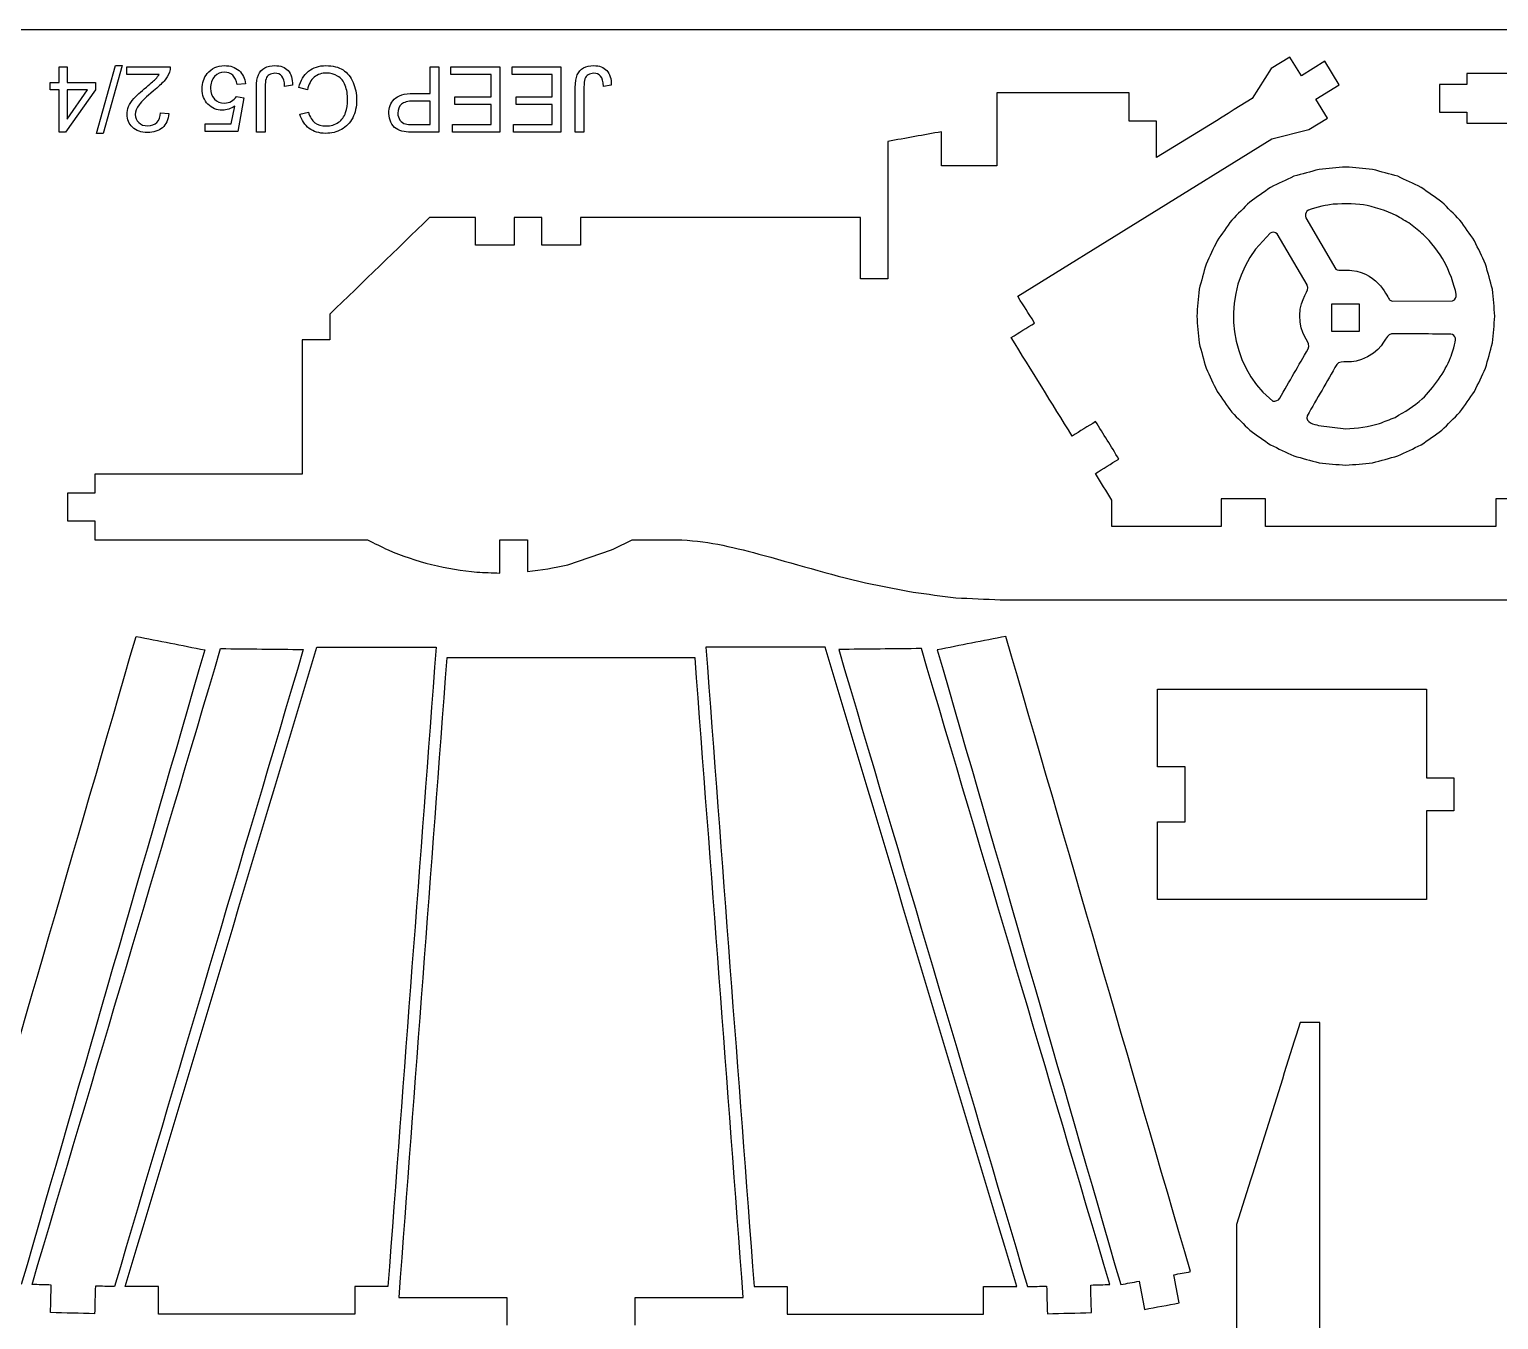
# Model space of a CAD drawing. Extents: x 5 to 585, y 8 to 489.
# Drawn here: x 334.8 to 470.7, y 369.5 to 488.8 of the extents above; entities that cross this region are included whole.
import ezdxf

# ---------------------------------------------------------------- set-up
doc = ezdxf.new("R2010")
doc.units = 0
doc.layers.get('0').update_dxf_attribs({"linetype": 'CONTINUOUS'})

msp = doc.modelspace()

# ---------------------------------------------------------------- linework, layer by layer
at = {"color": 5}
msp.add_line((304.925322, 488.822037), (574.925322, 488.822037), dxfattribs=at)
at = {"color": 0}
for p, q in [((337.494422, 483.923837), (337.494422, 485.371637)), ((337.494422, 485.371637), (338.239522, 485.371637)), ((338.239522, 485.371637), (338.239522, 483.923837)), ((340.965722, 479.207837), (342.726822, 485.473237)), ((343.326522, 485.473237), (341.565422, 479.207837)), ((342.726822, 485.473237), (343.326522, 485.473237)), ((343.776622, 484.660437), (343.776622, 485.371637)), ((343.776622, 485.371637), (347.789922, 485.371637)), ((371.835322, 482.899337), (371.835322, 485.371637)), ((371.835322, 485.371637), (372.639722, 485.371637)), ((372.639722, 485.371637), (372.639722, 479.309437)), ((373.748822, 484.660437), (373.748822, 485.371637)), ((373.748822, 485.371637), (378.270022, 485.371637)), ((378.270022, 485.371637), (378.270022, 479.309437)), ((379.396122, 484.660437), (379.396122, 485.371637)), ((379.396122, 485.371637), (383.917322, 485.371637)), ((383.917322, 485.371637), (383.917322, 479.309437)), ((336.673122, 483.238037), (336.673122, 483.923837)), ((336.673122, 483.923837), (337.494422, 483.923837)), ((338.239522, 483.923837), (340.872622, 483.923837)), ((340.872622, 483.923837), (340.872622, 483.238037)), ((346.752722, 484.660437), (343.776622, 484.660437)), ((377.465722, 484.660437), (373.748822, 484.660437)), ((377.465722, 482.594537), (377.465722, 484.660437)), ((383.113022, 484.660437), (379.396122, 484.660437)), ((383.113022, 482.594537), (383.113022, 484.660437)), ((337.494422, 483.238037), (336.673122, 483.238037)), ((337.494422, 479.309437), (337.494422, 483.238037)), ((340.872622, 483.238037), (338.104022, 479.309437)), ((338.239522, 483.238037), (338.239522, 480.510337)), ((338.239522, 480.510337), (340.140222, 483.238037)), ((340.140222, 483.238037), (338.239522, 483.238037)), ((353.902822, 482.603037), (354.605522, 482.501437)), ((354.741022, 483.779937), (353.962122, 483.720637)), ((354.605522, 482.501437), (354.021322, 479.385637)), ((355.757122, 479.309437), (355.757122, 483.439837)), ((356.561422, 483.487837), (356.561422, 479.309437)), ((359.084522, 483.650037), (358.364822, 483.551337)), ((360.474422, 483.245037), (359.670122, 483.448237)), ((370.280322, 482.899337), (371.835322, 482.899337)), ((374.121322, 481.883337), (374.121322, 482.594537)), ((374.121322, 482.594537), (377.465722, 482.594537)), ((379.768622, 481.883337), (379.768622, 482.594537)), ((379.768622, 482.594537), (383.113022, 482.594537)), ((385.246722, 479.309437), (385.246722, 483.439837)), ((386.051022, 483.487837), (386.051022, 479.309437)), ((388.574122, 483.650037), (387.854422, 483.551337)), ((346.883922, 481.112837), (347.645922, 481.036637)), ((353.427222, 480.096837), (353.750422, 481.732337)), ((359.771722, 480.971737), (360.559122, 481.158037)), ((371.835322, 482.188137), (370.269022, 482.188137)), ((371.835322, 480.020637), (371.835322, 482.188137)), ((377.465722, 481.883337), (374.121322, 481.883337)), ((377.465722, 480.020637), (377.465722, 481.883337)), ((383.113022, 481.883337), (379.768622, 481.883337)), ((383.113022, 480.020637), (383.113022, 481.883337)), ((351.015722, 479.385637), (351.015722, 480.096837)), ((351.015722, 480.096837), (353.427222, 480.096837)), ((370.284522, 480.020637), (371.835322, 480.020637)), ((373.892722, 479.309437), (373.892722, 480.020637)), ((373.892722, 480.020637), (377.465722, 480.020637)), ((379.540022, 479.309437), (379.540022, 480.020637)), ((379.540022, 480.020637), (383.113022, 480.020637)), ((338.104022, 479.309437), (337.494422, 479.309437)), ((341.565422, 479.207837), (340.965722, 479.207837)), ((354.021322, 479.385637), (351.015722, 479.385637)), ((356.561422, 479.309437), (355.757122, 479.309437)), ((372.639722, 479.309437), (370.350822, 479.309437)), ((378.270022, 479.309437), (373.892722, 479.309437)), ((383.917322, 479.309437), (379.540022, 479.309437)), ((386.051022, 479.309437), (385.246722, 479.309437))]:
    msp.add_line(p, q, dxfattribs=at)
at = {"color": 3}
for p, q in [((449.605122, 485.191237), (447.864622, 482.424237)), ((451.340222, 486.263037), (449.605122, 485.191237)), ((452.412022, 484.528137), (451.340222, 486.263037)), ((454.579322, 485.870237), (452.412022, 484.528137)), ((455.921422, 483.702937), (454.579322, 485.870237)), ((453.754122, 482.360837), (455.921422, 483.702937)), ((454.827922, 480.627037), (453.754122, 482.360837)), ((453.094022, 479.553337), (454.827922, 480.627037)), ((426.171022, 464.141837), (449.693622, 478.708937)), ((449.693622, 478.708937), (453.094022, 479.553337)), ((384.572622, 439.320437), (388.590222, 440.681437))]:
    msp.add_line(p, q, dxfattribs=at)
at = {"color": 7}
for p, q in [((452.827722, 471.404937), (455.610322, 466.653637)), ((449.522322, 469.991037), (448.158222, 468.502137)), ((452.942922, 465.192837), (450.182422, 469.926837)), ((460.798322, 463.687637), (466.403322, 463.704937)), ((448.858722, 455.261637), (449.784922, 454.448837)), ((454.007222, 452.202437), (456.521022, 451.895737))]:
    msp.add_line(p, q, dxfattribs=at)
at = {"color": 0}
for points in [[(347.789922, 485.371637), (347.795522, 485.192437), (347.765922, 485.020237), (347.702422, 484.853737)], [(351.206222, 484.736637), (351.594222, 485.227737), (352.124822, 485.473237), (352.796522, 485.473237)], [(352.796522, 485.473237), (353.346822, 485.473237), (353.795622, 485.318037), (354.144122, 485.008937)], [(355.940522, 484.618137), (356.063322, 484.896137), (356.256622, 485.107737), (356.523322, 485.254537)], [(356.523322, 485.254537), (356.788622, 485.399837), (357.100422, 485.473237), (357.457422, 485.473237)], [(357.457422, 485.473237), (357.989422, 485.473237), (358.395822, 485.320837), (358.678122, 485.014637)], [(360.576022, 484.953937), (361.012122, 485.299637), (361.545522, 485.473237), (362.176322, 485.473237)], [(362.176322, 485.473237), (362.828222, 485.473237), (363.358822, 485.340637), (363.768022, 485.073937)], [(385.430122, 484.618137), (385.552922, 484.896137), (385.746222, 485.107737), (386.012922, 485.254537)], [(386.012922, 485.254537), (386.278222, 485.399837), (386.590022, 485.473237), (386.947022, 485.473237)], [(386.947022, 485.473237), (387.479022, 485.473237), (387.885422, 485.320837), (388.167722, 485.014637)], [(345.575822, 483.493437), (346.023122, 483.868837), (346.311022, 484.122837), (346.438022, 484.256837)], [(347.207122, 484.048037), (346.979922, 483.784137), (346.655322, 483.479337), (346.233422, 483.133637)], [(346.438022, 484.256837), (346.565022, 484.390937), (346.669422, 484.524937), (346.752722, 484.660437)], [(347.702422, 484.853737), (347.599422, 484.581437), (347.434322, 484.311937), (347.207122, 484.048037)], [(350.727822, 483.314237), (350.727822, 483.863137), (350.887222, 484.337337), (351.206222, 484.736637)], [(351.883522, 484.458637), (351.638022, 484.187737), (351.515222, 483.829237), (351.515222, 483.383337)], [(352.796522, 484.863637), (352.433822, 484.863637), (352.130422, 484.728137), (351.883522, 484.458637)], [(353.561322, 484.577137), (353.352522, 484.767637), (353.097022, 484.863637), (352.796522, 484.863637)], [(353.962122, 483.720637), (353.904222, 484.100237), (353.770222, 484.385237), (353.561322, 484.577137)], [(354.144122, 485.008937), (354.492622, 484.699937), (354.691622, 484.290737), (354.741022, 483.779937)], [(355.757122, 483.439837), (355.757122, 483.946437), (355.817722, 484.338737), (355.940522, 484.618137)], [(356.643222, 484.246937), (356.588222, 484.088937), (356.561422, 483.834937), (356.561422, 483.487837)], [(356.945222, 484.623737), (356.799922, 484.530637), (356.698322, 484.405037), (356.643222, 484.246937)], [(357.464522, 484.762037), (357.264122, 484.762037), (357.090622, 484.715437), (356.945222, 484.623737)], [(358.105222, 484.505237), (357.951322, 484.675937), (357.736822, 484.762037), (357.464522, 484.762037)], [(358.364822, 483.551337), (358.345022, 484.015537), (358.259022, 484.333037), (358.105222, 484.505237)], [(358.678122, 485.014637), (358.960322, 484.708437), (359.095822, 484.254037), (359.084522, 483.650037)], [(359.670122, 483.448237), (359.838022, 484.107237), (360.140022, 484.608237), (360.576022, 484.953937)], [(361.105222, 484.399337), (360.794822, 484.139737), (360.584522, 483.755937), (360.474422, 483.245037)], [(362.242622, 484.787437), (361.793822, 484.787437), (361.415722, 484.657637), (361.105222, 484.399337)], [(363.268522, 484.502437), (362.952422, 484.692937), (362.610922, 484.787437), (362.242622, 484.787437)], [(363.967022, 483.640237), (363.817422, 484.025437), (363.584522, 484.311937), (363.268522, 484.502437)], [(363.768022, 485.073937), (364.177222, 484.808637), (364.487722, 484.423337), (364.700722, 483.919637)], [(364.700722, 483.919637), (364.913822, 483.414437), (365.021122, 482.873937), (365.021122, 482.295437)], [(385.246722, 483.439837), (385.246722, 483.946437), (385.307322, 484.338737), (385.430122, 484.618137)], [(386.132822, 484.246937), (386.077822, 484.088937), (386.051022, 483.834937), (386.051022, 483.487837)], [(386.434822, 484.623737), (386.289522, 484.530637), (386.187922, 484.405037), (386.132822, 484.246937)], [(386.954122, 484.762037), (386.753722, 484.762037), (386.580222, 484.715437), (386.434822, 484.623737)], [(387.594822, 484.505237), (387.440922, 484.675937), (387.226422, 484.762037), (386.954122, 484.762037)], [(387.854422, 483.551337), (387.834622, 484.015537), (387.748622, 484.333037), (387.594822, 484.505237)], [(388.167722, 485.014637), (388.449922, 484.708437), (388.585422, 484.254037), (388.574122, 483.650037)], [(344.428622, 482.426637), (344.660022, 482.684837), (345.042422, 483.041837), (345.575822, 483.493437)], [(346.233422, 483.133637), (345.577222, 482.593137), (345.131322, 482.165537), (344.898522, 481.849537)], [(351.272522, 481.900337), (350.909822, 482.267137), (350.727822, 482.738537), (350.727822, 483.314237)], [(351.515222, 483.383337), (351.515222, 482.958637), (351.632322, 482.624237), (351.868022, 482.378637)], [(353.452622, 482.175437), (353.643122, 482.285537), (353.792722, 482.428037), (353.902822, 482.603037)], [(364.191322, 482.291137), (364.191322, 482.806237), (364.116522, 483.256337), (363.967022, 483.640237)], [(368.500922, 482.364537), (368.828222, 482.721537), (369.422322, 482.899337), (370.280322, 482.899337)], [(343.785122, 480.968937), (343.785122, 481.211637), (343.834522, 481.450137), (343.934722, 481.684437)], [(343.934722, 481.684437), (344.033522, 481.920037), (344.198622, 482.167037), (344.428622, 482.426637)], [(344.898522, 481.849537), (344.664222, 481.533437), (344.547122, 481.234237), (344.547122, 480.952037)], [(346.556522, 480.223837), (346.772522, 480.436937), (346.881122, 480.733337), (346.883922, 481.112837)], [(352.608822, 481.349937), (352.081022, 481.349937), (351.635122, 481.533437), (351.272522, 481.900337)], [(351.868022, 482.378637), (352.103622, 482.133137), (352.415522, 482.010337), (352.803522, 482.010337)], [(353.750422, 481.732337), (353.387722, 481.476937), (353.006722, 481.349937), (352.608822, 481.349937)], [(352.803522, 482.010337), (353.044822, 482.010337), (353.260722, 482.065437), (353.452622, 482.175437)], [(360.559122, 481.158037), (360.698822, 480.717737), (360.903422, 480.396037), (361.170122, 480.195637)], [(363.343222, 480.228137), (363.655122, 480.451037), (363.875222, 480.751637), (364.000822, 481.127037)], [(364.000822, 481.127037), (364.127822, 481.503737), (364.191322, 481.891837), (364.191322, 482.291137)], [(365.021122, 482.295437), (365.021122, 481.664637), (364.901122, 481.114337), (364.659822, 480.644437)], [(368.008422, 481.059237), (368.008422, 481.572937), (368.172122, 482.008937), (368.500922, 482.364537)], [(369.164122, 481.898837), (368.946822, 481.705537), (368.838122, 481.434637), (368.838122, 481.083237)], [(370.269022, 482.188137), (369.749722, 482.188137), (369.382822, 482.092237), (369.164122, 481.898837)], [(344.294522, 479.768137), (343.954522, 480.091237), (343.785122, 480.492037), (343.785122, 480.968937)], [(345.676022, 479.284037), (345.094622, 479.284037), (344.633222, 479.444937), (344.294522, 479.768137)], [(344.547122, 480.952037), (344.547122, 480.657137), (344.653022, 480.408737), (344.864622, 480.205537)], [(344.864622, 480.205537), (345.076322, 480.003737), (345.352922, 479.902137), (345.692922, 479.902137)], [(345.692922, 479.902137), (346.052822, 479.902137), (346.340622, 480.009437), (346.556522, 480.223837)], [(347.645922, 481.036637), (347.593722, 480.466637), (347.396222, 480.031937), (347.054722, 479.732837)], [(360.635322, 479.670737), (360.221922, 479.979737), (359.934022, 480.412937), (359.771722, 480.971737)], [(361.170122, 480.195637), (361.436822, 479.993837), (361.772722, 479.893637), (362.177722, 479.893637)], [(362.177722, 479.893637), (362.641922, 479.893637), (363.031422, 480.005137), (363.343222, 480.228137)], [(364.659822, 480.644437), (364.418522, 480.174537), (364.075622, 479.817437), (363.631122, 479.573337)], [(368.191822, 480.233737), (368.069122, 480.483537), (368.008422, 480.758737), (368.008422, 481.059237)], [(368.678722, 479.649537), (368.476922, 479.789237), (368.314622, 479.984037), (368.191822, 480.233737)], [(368.838122, 481.083237), (368.838122, 480.830637), (368.901622, 480.613337), (369.030022, 480.432737)], [(369.030022, 480.432737), (369.158422, 480.252137), (369.327822, 480.132137), (369.536622, 480.074337)], [(369.536622, 480.074337), (369.672122, 480.039037), (369.921922, 480.020637), (370.284522, 480.020637)], [(347.054722, 479.732837), (346.711822, 479.433637), (346.253222, 479.284037), (345.676022, 479.284037)], [(362.163622, 479.207837), (361.556822, 479.207837), (361.047422, 479.361737), (360.635322, 479.670737)], [(363.631122, 479.573337), (363.186622, 479.329237), (362.697022, 479.207837), (362.163622, 479.207837)], [(369.428022, 479.367337), (369.130222, 479.416737), (368.880422, 479.511237), (368.678722, 479.649537)], [(370.350822, 479.309437), (369.948722, 479.309437), (369.641022, 479.329237), (369.428022, 479.367337)]]:
    msp.add_open_spline(points, degree=3, dxfattribs=at)
at = {"color": 3}
for points in [[(488.121022, 484.736937), (481.323222, 484.736937), (474.525422, 484.736937), (467.727622, 484.736937)], [(467.727622, 484.736937), (467.727622, 484.397037), (467.727622, 484.057137), (467.727622, 483.717237)], [(436.470822, 482.951837), (432.389622, 482.951837), (428.308322, 482.951837), (424.227122, 482.951837)], [(424.227122, 482.951837), (424.227122, 480.701137), (424.227122, 478.450537), (424.227122, 476.199837)], [(436.470822, 480.333437), (436.470822, 481.206237), (436.470822, 482.079037), (436.470822, 482.951837)], [(467.727622, 483.717237), (466.877922, 483.717237), (466.028122, 483.717237), (465.178422, 483.717237)], [(465.178422, 483.717237), (465.178422, 482.867537), (465.178422, 482.017737), (465.178422, 481.168037)], [(447.864622, 482.424237), (444.916422, 480.602837), (441.968122, 478.781537), (439.019922, 476.960137)], [(465.178422, 481.168037), (466.028122, 481.168037), (466.877922, 481.168037), (467.727622, 481.168037)], [(467.727622, 481.168037), (467.727622, 480.828137), (467.727622, 480.488337), (467.727622, 480.148437)], [(439.019922, 480.333437), (438.170222, 480.333437), (437.320522, 480.333437), (436.470822, 480.333437)], [(439.019922, 476.960137), (439.019922, 478.319737), (439.019922, 478.973837), (439.019922, 480.333437)], [(467.727622, 480.148437), (474.525422, 480.148437), (481.323222, 480.148437), (488.121022, 480.148437)], [(419.128722, 479.357237), (417.474622, 479.058337), (415.820522, 478.759437), (414.166422, 478.460537)], [(414.166422, 478.460537), (414.166422, 474.228937), (414.166422, 469.997437), (414.166422, 465.765837)], [(419.128722, 476.199837), (419.128722, 477.252337), (419.128722, 478.304737), (419.128722, 479.357237)], [(424.227122, 476.199837), (422.527622, 476.199837), (420.828222, 476.199837), (419.128722, 476.199837)], [(454.044722, 475.874037), (453.267022, 475.660437), (452.489222, 475.446937), (451.711522, 475.233337)], [(456.523422, 476.096137), (455.697222, 476.022137), (454.870922, 475.948037), (454.044722, 475.874037)], [(459.002122, 475.874037), (458.175922, 475.948037), (457.349622, 476.022137), (456.523422, 476.096137)], [(461.335322, 475.233337), (460.557622, 475.446937), (459.779822, 475.660437), (459.002122, 475.874037)], [(451.711522, 475.233337), (450.995322, 474.893237), (450.279122, 474.553237), (449.562922, 474.213137)], [(463.483922, 474.213137), (462.767722, 474.553237), (462.051522, 474.893237), (461.335322, 475.233337)], [(449.562922, 474.213137), (448.921322, 473.759637), (448.279722, 473.306037), (447.638122, 472.852537)], [(465.408622, 472.852637), (464.767022, 473.306137), (464.125522, 473.759637), (463.483922, 474.213137)], [(447.638122, 472.852537), (447.084122, 472.298537), (446.530022, 471.744537), (445.976022, 471.190537)], [(467.070822, 471.190537), (466.516722, 471.744537), (465.962722, 472.298637), (465.408622, 472.852637)], [(371.775822, 471.425337), (368.696122, 468.442237), (365.616522, 465.459037), (362.536822, 462.475937)], [(376.030622, 471.425337), (374.612322, 471.425337), (373.194122, 471.425337), (371.775822, 471.425337)], [(376.030622, 468.876137), (376.030622, 469.725837), (376.030622, 470.575637), (376.030622, 471.425337)], [(382.148722, 471.425337), (381.299022, 471.425337), (380.449222, 471.425337), (379.599522, 471.425337)], [(379.599522, 471.425337), (379.599522, 470.575637), (379.599522, 469.725837), (379.599522, 468.876137)], [(382.148622, 468.876137), (382.148622, 469.725837), (382.148722, 470.575637), (382.148722, 471.425337)], [(411.617222, 471.425337), (402.984022, 471.425337), (394.350722, 471.425337), (385.717522, 471.425337)], [(385.717522, 471.425337), (385.717522, 470.575637), (385.717522, 469.725837), (385.717522, 468.876137)], [(411.617222, 465.765837), (411.617222, 467.652337), (411.617222, 469.538837), (411.617222, 471.425337)], [(445.976022, 471.190537), (445.522522, 470.548937), (445.068922, 469.907337), (444.615422, 469.265737)], [(468.431422, 469.265737), (467.977922, 469.907337), (467.524322, 470.548937), (467.070822, 471.190537)], [(379.599522, 468.876137), (378.409922, 468.876137), (377.220222, 468.876137), (376.030622, 468.876137)], [(385.717522, 468.876137), (384.527922, 468.876137), (383.338222, 468.876137), (382.148622, 468.876137)], [(444.615422, 469.265737), (444.275422, 468.549537), (443.935322, 467.833437), (443.595322, 467.117237)], [(469.451522, 467.117237), (469.111522, 467.833437), (468.771422, 468.549537), (468.431422, 469.265737)], [(443.595322, 467.117237), (443.381822, 466.339437), (443.168222, 465.561737), (442.954722, 464.783937)], [(470.092122, 464.783937), (469.878622, 465.561737), (469.665022, 466.339437), (469.451522, 467.117237)], [(414.166422, 465.765837), (413.316722, 465.765837), (412.466922, 465.765837), (411.617222, 465.765837)], [(427.737722, 461.668237), (427.054222, 462.772037), (426.854522, 463.038037), (426.171022, 464.141837)], [(442.954722, 464.783937), (442.880622, 463.957737), (442.806622, 463.131437), (442.732522, 462.305237)], [(470.314322, 462.305237), (470.240222, 463.131437), (470.166222, 463.957737), (470.092122, 464.783937)], [(362.536822, 462.475937), (362.536822, 461.686037), (362.536822, 460.896237), (362.536822, 460.106337)], [(442.732522, 462.305237), (442.806622, 461.479037), (442.880622, 460.652737), (442.954722, 459.826537)], [(470.092122, 459.826537), (470.166222, 460.652737), (470.240222, 461.479037), (470.314322, 462.305237)], [(425.570422, 460.326137), (426.292822, 460.773537), (427.015322, 461.220837), (427.737722, 461.668237)], [(362.536822, 460.106337), (361.687122, 460.106337), (360.837322, 460.106337), (359.987622, 460.106337)], [(359.987622, 460.106337), (359.987622, 455.971837), (359.987622, 451.837237), (359.987622, 447.702737)], [(431.211922, 451.216537), (429.331422, 454.253037), (427.450922, 457.289637), (425.570422, 460.326137)], [(442.954722, 459.826537), (443.168222, 459.048737), (443.381822, 458.271037), (443.595322, 457.493237)], [(469.451522, 457.493237), (469.665022, 458.271037), (469.878622, 459.048737), (470.092122, 459.826537)], [(443.595322, 457.493237), (443.935322, 456.777037), (444.275422, 456.060937), (444.615422, 455.344737)], [(468.431422, 455.344737), (468.771422, 456.060937), (469.111522, 456.777037), (469.451522, 457.493237)], [(444.615422, 455.344737), (445.068922, 454.703137), (445.522522, 454.061637), (445.976022, 453.420037)], [(467.070822, 453.420037), (467.524322, 454.061637), (467.977922, 454.703137), (468.431422, 455.344737)], [(433.379222, 452.558637), (432.656822, 452.111237), (431.934322, 451.663937), (431.211922, 451.216537)], [(435.527222, 449.090037), (434.811222, 450.246237), (434.095222, 451.402437), (433.379222, 452.558637)], [(445.976022, 453.420037), (446.530122, 452.866037), (447.084122, 452.311937), (447.638222, 451.757937)], [(465.408622, 451.757937), (465.962722, 452.311937), (466.516722, 452.866037), (467.070822, 453.420037)], [(447.638222, 451.757937), (448.279822, 451.304437), (448.921322, 450.850837), (449.562922, 450.397337)], [(463.483922, 450.397337), (464.125522, 450.850837), (464.767022, 451.304437), (465.408622, 451.757937)], [(449.562922, 450.397337), (450.279122, 450.057237), (450.995322, 449.717237), (451.711522, 449.377137)], [(461.335322, 449.377137), (462.051522, 449.717237), (462.767722, 450.057237), (463.483922, 450.397337)], [(433.360022, 447.747837), (434.082422, 448.195237), (434.804822, 448.642637), (435.527222, 449.090037)], [(451.711522, 449.377137), (452.489222, 449.163637), (453.267022, 448.950037), (454.044722, 448.736537)], [(454.044722, 448.736537), (454.870922, 448.662437), (455.697222, 448.588437), (456.523422, 448.514337)], [(456.523422, 448.514337), (457.349622, 448.588437), (458.175922, 448.662437), (459.002122, 448.736537)], [(459.002122, 448.736537), (459.779822, 448.950037), (460.557622, 449.163637), (461.335322, 449.377137)], [(359.987622, 447.702737), (353.597722, 447.702737), (347.207722, 447.702737), (340.817822, 447.702737)], [(340.817822, 447.702737), (340.817822, 447.111037), (340.817822, 446.519237), (340.817822, 445.927537)], [(434.883822, 445.287537), (434.375922, 446.107637), (433.867922, 446.927737), (433.360022, 447.747837)], [(340.817822, 445.927537), (339.968122, 445.927537), (339.118322, 445.927537), (338.268622, 445.927537)], [(338.268622, 445.927537), (338.268622, 445.077837), (338.268622, 444.228037), (338.268622, 443.378337)], [(434.883822, 442.847837), (434.883822, 443.661037), (434.883822, 444.474337), (434.883822, 445.287537)], [(449.080922, 445.397037), (447.721322, 445.397037), (446.361722, 445.397037), (445.002122, 445.397037)], [(445.002122, 445.397037), (445.002122, 444.547337), (445.002122, 443.697537), (445.002122, 442.847837)], [(449.080922, 442.847837), (449.080922, 443.697537), (449.080922, 444.547337), (449.080922, 445.397037)], [(474.470722, 445.397037), (473.111122, 445.397037), (471.751622, 445.397037), (470.392022, 445.397037)], [(470.392022, 445.397037), (470.392022, 444.547337), (470.392022, 443.697537), (470.392022, 442.847837)], [(338.268622, 443.378337), (339.118322, 443.378337), (339.968122, 443.378337), (340.817822, 443.378337)], [(340.817822, 443.378337), (340.817822, 442.786637), (340.817822, 442.194837), (340.817822, 441.603137)], [(445.002122, 442.847837), (441.629322, 442.847837), (438.256622, 442.847837), (434.883822, 442.847837)], [(470.392022, 442.847837), (463.288322, 442.847837), (456.184622, 442.847837), (449.080922, 442.847837)], [(340.817822, 441.603137), (349.221822, 441.603137), (357.625922, 441.603137), (366.029922, 441.603137)], [(366.029922, 441.603137), (366.667322, 441.295937), (367.304722, 440.988637), (367.942122, 440.681437)], [(367.942122, 440.681437), (370.410622, 439.613637), (373.464622, 438.850237), (376.145222, 438.630737)], [(378.266122, 438.544037), (378.266122, 439.563737), (378.266122, 440.583437), (378.266122, 441.603137)], [(378.266122, 441.603137), (379.115822, 441.603137), (379.965622, 441.603037), (380.815322, 441.603037)], [(380.815322, 441.603037), (380.815322, 440.629837), (380.815322, 439.656537), (380.815322, 438.683337)], [(388.590222, 440.681437), (389.227622, 440.988637), (389.865022, 441.295837), (390.502422, 441.603037)], [(390.502422, 441.603037), (392.032022, 441.603037), (393.561622, 441.603037), (395.091222, 441.603037)], [(395.091222, 441.603037), (397.768222, 441.490037), (400.043722, 440.891737), (402.712722, 440.168837)], [(380.815322, 438.683337), (382.125722, 438.844737), (383.269322, 438.994637), (384.572622, 439.320437)], [(402.712722, 440.168837), (405.999222, 439.278637), (409.381122, 438.238837), (412.717322, 437.505437)], [(376.145222, 438.630737), (376.852222, 438.601837), (377.559122, 438.572937), (378.266122, 438.544037)], [(412.717322, 437.505437), (413.974422, 437.260037), (415.231422, 437.014737), (416.488522, 436.769337)], [(416.488522, 436.769337), (417.807222, 436.599837), (419.125922, 436.430437), (420.444622, 436.260937)], [(420.444622, 436.260937), (421.818322, 436.197737), (423.191922, 436.134437), (424.565622, 436.071237)], [(424.565622, 436.071237), (445.395622, 436.071237), (466.225622, 436.071137), (487.055622, 436.071137)], [(327.553222, 373.940937), (333.243722, 393.522637), (338.934222, 413.104437), (344.624722, 432.686137)], [(344.624722, 432.686137), (346.739922, 432.271437), (348.855222, 431.856837), (350.970422, 431.442137)], [(425.080622, 432.686137), (422.965422, 432.271437), (420.850122, 431.856837), (418.734922, 431.442137)], [(442.152122, 373.940937), (436.461622, 393.522637), (430.771122, 413.104437), (425.080622, 432.686137)], [(350.970422, 431.442137), (345.315522, 411.877937), (339.660622, 392.313737), (334.005722, 372.749537)], [(335.005722, 372.749537), (340.816622, 392.352737), (346.627422, 411.956037), (352.438322, 431.559237)], [(360.092422, 431.478737), (354.270322, 411.837637), (348.448222, 392.196637), (342.626122, 372.555537)], [(343.626122, 372.555537), (349.530122, 392.269137), (355.434222, 411.982837), (361.338222, 431.696437)], [(352.438322, 431.559237), (354.989722, 431.532437), (357.541022, 431.505537), (360.092422, 431.478737)], [(361.338222, 431.696437), (365.015022, 431.696437), (368.691922, 431.696437), (372.368722, 431.696437)], [(372.368722, 431.696437), (370.886522, 411.982837), (369.404222, 392.269137), (367.922022, 372.555537)], [(397.336622, 431.696437), (398.818822, 411.982837), (400.301122, 392.269137), (401.783322, 372.555537)], [(408.367122, 431.696437), (404.690322, 431.696437), (401.013422, 431.696437), (397.336622, 431.696437)], [(426.079222, 372.555537), (420.175222, 392.269137), (414.271122, 411.982837), (408.367122, 431.696437)], [(417.267022, 431.559237), (414.715622, 431.532437), (412.164322, 431.505537), (409.612922, 431.478737)], [(409.612922, 431.478737), (415.435022, 411.837637), (421.257122, 392.196637), (427.079222, 372.555537)], [(434.699622, 372.749537), (428.888722, 392.352737), (423.077922, 411.956037), (417.267022, 431.559237)], [(418.734922, 431.442137), (424.389822, 411.877937), (430.044722, 392.313737), (435.699622, 372.749537)], [(373.367222, 430.696437), (371.885022, 410.982737), (370.402722, 391.268937), (368.920522, 371.555237)], [(396.336622, 430.696437), (388.680122, 430.696437), (381.023722, 430.696437), (373.367222, 430.696437)], [(400.783322, 371.555237), (399.301122, 391.268937), (397.818822, 410.982737), (396.336622, 430.696437)], [(439.098922, 420.639137), (439.098922, 423.031037), (439.098922, 425.422837), (439.098922, 427.814737)], [(439.098922, 427.814737), (447.392222, 427.814737), (455.685622, 427.814737), (463.978922, 427.814737)], [(463.978922, 427.814737), (463.978922, 425.083037), (463.978922, 422.351237), (463.978922, 419.619537)], [(441.648122, 420.639137), (440.798422, 420.639137), (439.948622, 420.639137), (439.098922, 420.639137)], [(441.648122, 415.540737), (441.648122, 417.240237), (441.648122, 418.939637), (441.648122, 420.639137)], [(463.978922, 419.619537), (464.828622, 419.619537), (465.678422, 419.619537), (466.528122, 419.619537)], [(466.528122, 419.619537), (466.528122, 418.599837), (466.528122, 417.580237), (466.528122, 416.560537)], [(466.528122, 416.560537), (465.678422, 416.560537), (464.828622, 416.560537), (463.978922, 416.560537)], [(463.978922, 416.560537), (463.978922, 413.828837), (463.978922, 411.097037), (463.978922, 408.365337)], [(439.098922, 408.365337), (439.098922, 410.757137), (439.098922, 413.148937), (439.098922, 415.540737)], [(439.098922, 415.540737), (439.948622, 415.540737), (440.798422, 415.540737), (441.648122, 415.540737)], [(463.978922, 408.365337), (455.685622, 408.365337), (447.392222, 408.365337), (439.098922, 408.365337)], [(452.305622, 396.994337), (450.345922, 390.761537), (448.386322, 384.528737), (446.426622, 378.295937)], [(454.122222, 396.994337), (453.516722, 396.994337), (452.911122, 396.994337), (452.305622, 396.994337)], [(454.122222, 364.788337), (454.122222, 375.523637), (454.122222, 386.259037), (454.122222, 396.994337)], [(446.426622, 378.295937), (446.426622, 367.880637), (446.426622, 357.465337), (446.426622, 347.050037)], [(440.606422, 373.651737), (441.121622, 373.748137), (441.636922, 373.844537), (442.152122, 373.940937)], [(336.776922, 372.704437), (336.186522, 372.719437), (335.596122, 372.734537), (335.005722, 372.749537)], [(336.712122, 370.155737), (336.733722, 371.005337), (336.755322, 371.854837), (336.776922, 372.704437)], [(340.855022, 372.600637), (340.833422, 371.751037), (340.811722, 370.901437), (340.790122, 370.051837)], [(342.626122, 372.555537), (342.035722, 372.570537), (341.445422, 372.585637), (340.855022, 372.600637)], [(346.685222, 372.555537), (345.665522, 372.555537), (344.645822, 372.555537), (343.626122, 372.555537)], [(346.685222, 370.006137), (346.685222, 370.855937), (346.685222, 371.705737), (346.685222, 372.555537)], [(367.922022, 372.555537), (366.902322, 372.555537), (365.882722, 372.555537), (364.863022, 372.555537)], [(364.863022, 372.555537), (364.863022, 371.705737), (364.863022, 370.855937), (364.863022, 370.006137)], [(401.783322, 372.555537), (402.803022, 372.555537), (403.822622, 372.555537), (404.842322, 372.555537)], [(404.842322, 372.555537), (404.842322, 371.705737), (404.842322, 370.855937), (404.842322, 370.006137)], [(423.020122, 370.006137), (423.020122, 370.855937), (423.020122, 371.705737), (423.020122, 372.555537)], [(423.020122, 372.555537), (424.039822, 372.555537), (425.059522, 372.555537), (426.079222, 372.555537)], [(427.079222, 372.555537), (427.669622, 372.570537), (428.259922, 372.585637), (428.850322, 372.600637)], [(428.850322, 372.600637), (428.871922, 371.751037), (428.893622, 370.901437), (428.915222, 370.051837)], [(432.928422, 372.704437), (433.518822, 372.719437), (434.109222, 372.734537), (434.699622, 372.749537)], [(432.993222, 370.155737), (432.971622, 371.005337), (432.950022, 371.854837), (432.928422, 372.704437)], [(435.699622, 372.749537), (436.272022, 372.851337), (436.844522, 372.953237), (437.416922, 373.055037)], [(437.416922, 373.055037), (437.579322, 372.187937), (437.741722, 371.320737), (437.904122, 370.453637)], [(441.098522, 371.044137), (440.934522, 371.913337), (440.770422, 372.782537), (440.606422, 373.651737)], [(368.920522, 371.555237), (372.255522, 371.555237), (375.590522, 371.555237), (378.925522, 371.555237)], [(378.925522, 371.555237), (378.925522, 370.705537), (378.925522, 369.855837), (378.925522, 369.006137)], [(390.778222, 369.006137), (390.778222, 369.855837), (390.778222, 370.705537), (390.778222, 371.555237)], [(390.778222, 371.555237), (394.113222, 371.555237), (397.448322, 371.555237), (400.783322, 371.555237)], [(437.904122, 370.453637), (438.968922, 370.650437), (440.033722, 370.847337), (441.098522, 371.044137)], [(340.790122, 370.051837), (339.430822, 370.086437), (338.071422, 370.121137), (336.712122, 370.155737)], [(364.863022, 370.006137), (358.803722, 370.006137), (352.744522, 370.006137), (346.685222, 370.006137)], [(404.842322, 370.006137), (410.901622, 370.006137), (416.960822, 370.006137), (423.020122, 370.006137)], [(428.915222, 370.051837), (430.274522, 370.086437), (431.633922, 370.121137), (432.993222, 370.155737)]]:
    msp.add_open_spline(points, degree=3, dxfattribs=at)
at = {"color": 7}
for points in [[(452.929422, 472.014837), (452.784422, 471.842637), (452.744622, 471.612237), (452.827722, 471.404937)], [(455.008322, 472.603837), (454.814022, 472.575437), (453.117322, 472.237937), (452.929422, 472.014837)], [(458.149922, 472.587137), (457.294822, 472.721637), (455.868422, 472.729637), (455.008322, 472.603837)], [(461.165822, 471.621437), (460.370022, 472.018037), (459.027322, 472.449137), (458.149922, 472.587137)], [(462.511522, 470.818837), (462.062922, 471.086337), (461.614422, 471.353937), (461.165822, 471.621437)], [(463.719522, 469.826737), (463.316822, 470.157437), (462.914222, 470.488137), (462.511522, 470.818837)], [(450.182422, 469.926837), (449.979022, 470.065037), (449.725022, 470.112437), (449.522322, 469.991037)], [(465.635122, 467.346137), (465.212622, 468.109937), (464.351222, 469.223437), (463.719522, 469.826737)], [(448.158222, 468.502137), (445.200522, 464.517337), (445.503922, 458.844737), (448.858722, 455.261637)], [(455.610322, 466.653637), (455.921222, 466.456937), (456.455822, 466.609837), (457.082122, 466.531437)], [(457.082122, 466.531437), (459.615822, 466.214437), (460.440222, 463.924137), (460.553722, 463.826137)], [(466.736622, 464.323037), (466.574122, 465.182637), (466.059822, 466.578437), (465.635122, 467.346137)], [(452.296522, 461.736737), (452.055322, 463.526337), (453.036522, 464.538137), (453.021822, 464.925037)], [(453.021822, 464.925037), (452.995522, 465.014337), (452.969222, 465.103537), (452.942922, 465.192837)], [(455.222922, 460.894137), (455.222922, 461.743837), (455.222922, 462.593637), (455.222922, 463.443337)], [(455.222922, 463.443337), (456.072622, 463.443337), (456.922422, 463.443337), (457.772122, 463.443337)], [(457.772122, 463.443337), (457.772122, 462.593637), (457.772122, 461.743837), (457.772122, 460.894137)], [(460.553722, 463.826137), (460.635222, 463.779937), (460.716822, 463.733837), (460.798322, 463.687637)], [(466.403322, 463.704937), (466.639022, 463.816037), (466.785822, 464.063037), (466.736622, 464.323037)], [(453.038522, 459.274337), (453.323422, 459.945537), (452.501022, 460.219037), (452.296522, 461.736737)], [(457.772122, 460.894137), (456.922422, 460.894137), (456.072622, 460.894137), (455.222922, 460.894137)], [(460.742122, 460.657737), (460.117622, 460.563637), (460.183222, 459.422637), (458.524822, 458.541437)], [(466.249222, 460.649937), (464.413522, 460.652537), (462.577822, 460.655137), (460.742122, 460.657737)], [(466.203322, 458.466837), (466.309622, 458.735937), (466.732922, 460.001637), (466.665822, 460.263337)], [(466.665822, 460.263337), (466.622922, 460.430637), (466.434622, 460.612637), (466.249222, 460.649937)], [(450.404922, 454.712837), (451.282822, 456.233337), (452.160622, 457.753837), (453.038522, 459.274337)], [(458.524822, 458.541437), (456.971222, 457.715937), (456.086022, 458.339637), (455.684822, 457.840737)], [(463.597122, 454.668337), (464.629422, 455.622837), (465.687422, 457.160637), (466.203322, 458.466837)], [(455.684822, 457.840737), (454.775122, 456.260237), (453.865322, 454.679737), (452.955622, 453.099237)], [(449.784922, 454.448837), (450.034222, 454.407637), (450.267122, 454.509137), (450.404922, 454.712837)], [(461.072722, 452.943237), (461.990922, 453.476737), (462.784422, 453.916837), (463.597122, 454.668337)], [(452.955622, 453.099237), (452.735222, 452.447237), (453.622922, 452.301937), (454.007222, 452.202437)], [(459.637222, 452.372337), (460.115722, 452.562637), (460.594222, 452.752937), (461.072722, 452.943237)], [(456.521022, 451.895737), (457.469822, 451.915737), (458.732122, 452.088737), (459.637222, 452.372337)]]:
    msp.add_open_spline(points, degree=3, dxfattribs=at)

doc.saveas('drawing.dxf')
